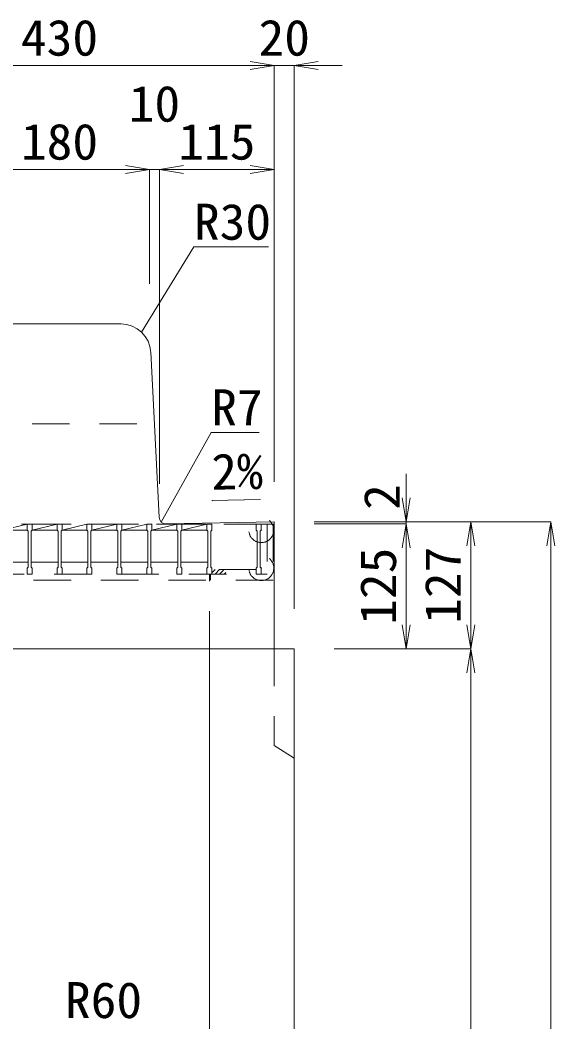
# Model space of a CAD drawing. Units: millimetres at full size; some dimension numbers follow another scale. Extents: x -734 to 58102, y 49499 to 87169.
# Drawn here: x 16270 to 16805, y 60457 to 61459 of the extents above; entities that cross this region are included whole.
import ezdxf
from ezdxf.enums import TextEntityAlignment as Align

# ---------------------------------------------------------------- set-up
doc = ezdxf.new("R2010")
doc.units = ezdxf.units.MM
doc.header["$LTSCALE"] = 50
doc.header["$PDMODE"] = 32
doc.header["$PDSIZE"] = 25
doc.linetypes.add('USER1', pattern=[1.35, 0.75, -0.6])
for name, color, linetype, lineweight in [('寸法線', 7, 'Continuous', 13), ('引出線', 4, 'Continuous', 13), ('本体', 2, 'Continuous', 20), ('ｸﾞﾚｰﾁﾝｸﾞ', 7, 'USER1', 9)]:
    doc.layers.add(name, color=color, linetype=linetype, lineweight=lineweight)
doc.styles.add('ＭＳ 明朝', font='')
doc.styles.get('ＭＳ 明朝').set_extended_font_data('MS Mincho')

# ---------------------------------------------------------------- blocks, each defined once
blk = doc.blocks.new('open_arrow')
at = {"color": 0, "linetype": 'Continuous', "lineweight": -2}
blk.add_lwpolyline([(7.5, 1.25), (0, 0), (7.5, -1.25)], dxfattribs=at)

msp = doc.modelspace()

# ---------------------------------------------------------------- hatches: boundary and pattern name
at = {"layer": 'ｸﾞﾚｰﾁﾝｸﾞ'}
h = msp.add_hatch(dxfattribs=at)
h.set_pattern_fill('USER', color=256, style=0, pattern_type=2)
h.set_pattern_definition([(45, (15595.99, 60587.83), (-2.24506, 2.24506), [37.5, -30])])
h.paths.add_polyline_path([(16506.5, 60909.32), (16506.5, 60904.82), (16487.5, 60904.82), (16462, 60904.82), (16462, 60909.32), (16487.5, 60909.32)])

# ---------------------------------------------------------------- linework, layer by layer
at = {"layer": '寸法線'}
for p, q in [((16094.5, 61413.56), (16524.5, 61413.56)), ((16476.5, 61413.56), (16592.5, 61413.56)), ((16524.5, 60997.14), (16524.5, 61413.56)), ((16524.5, 60997.14), (16524.5, 61413.56)), ((16544.5, 60870.14), (16544.5, 61413.56)), ((16219.5, 61309.51), (16399.5, 61309.51)), ((16351.5, 61309.51), (16457.5, 61309.51)), ((16399.5, 61195.14), (16399.5, 61309.51)), ((16399.5, 61195.14), (16399.5, 61309.51)), ((16409.5, 60995.14), (16409.5, 61309.51)), ((16409.5, 61309.51), (16524.5, 61309.51)), ((16409.5, 60995.14), (16409.5, 61309.51)), ((16524.5, 60997.14), (16524.5, 61309.51)), ((16656.43, 61005.12), (16656.43, 60907.12)), ((16564.52, 60957.12), (16801.49, 60957.12)), ((16564.52, 60957.12), (16656.43, 60957.12)), ((16564.52, 60957.12), (16721.23, 60957.12)), ((16721.23, 60957.12), (16721.23, 60830.12)), ((16801.49, 60957.12), (16801.49, 59380.12)), ((16564.52, 60955.12), (16656.43, 60955.12)), ((16564.52, 60955.12), (16656.43, 60955.12)), ((16656.43, 60955.12), (16656.43, 60830.12)), ((16584.52, 60830.12), (16721.23, 60830.12)), ((16584.52, 60830.12), (16656.43, 60830.12)), ((16584.52, 60830.12), (16721.23, 60830.12)), ((16721.23, 60830.12), (16721.23, 59380.12))]:
    msp.add_line(p, q, dxfattribs=at)
at = {"layer": '引出線'}
for points in [[(16391.64, 61146.85), (16444.1, 61232.19), (16518.77, 61232.19)], [(16411.39, 60956.83), (16461.42, 61046.44), (16509.35, 61046.44)], [(16462.15, 60978.3), (16510.86, 60979.27), (16462.12, 60978.3)]]:
    msp.add_lwpolyline(points, dxfattribs=at)
at = {"layer": '本体'}
for p, q in [((16247.85, 61155.12), (16371.15, 61155.12)), ((16409.18, 60961.6), (16400.92, 61126.76)), ((16524.5, 60957.12), (16416.31, 60954.95)), ((16524.5, 60957.12), (16524.5, 60830.12)), ((16544.5, 60830.12), (16074.5, 60830.12)), ((16459.5, 60400.64), (16459.5, 60830.12)), ((16544.5, 59380.12), (16544.5, 60830.12))]:
    msp.add_line(p, q, dxfattribs=at)
at = {"layer": '本体', "linetype": 'USER1', "lineweight": 9}
for p, q in [((16214.5, 61055.12), (16404.5, 61055.12)), ((16459.5, 60830.12), (16459.5, 60905.12)), ((16524.51, 60830.12), (16524.51, 60733.11)), ((16544.51, 60720.61), (16524.51, 60733.11))]:
    msp.add_line(p, q, dxfattribs=at)
at = {"layer": '本体'}
for centre, radius, start, end in [((16370.96, 61125.12), 30, 2.8624, 90), ((16416.17, 60961.95), 7, 182.86258, 271.1457)]:
    msp.add_arc(centre, radius, start, end, dxfattribs=at)
at = {"layer": 'ｸﾞﾚｰﾁﾝｸﾞ'}
for p, q in [((16523.5, 60954.82), (16095.5, 60954.82)), ((16511.5, 60954.82), (16107.5, 60954.82)), ((16252, 60948.82), (16277, 60954.82)), ((16252, 60948.82), (16277, 60948.82)), ((16277, 60954.82), (16282, 60954.82)), ((16277, 60954.82), (16277, 60948.82)), ((16277, 60954.82), (16282, 60954.82)), ((16277, 60954.82), (16277, 60948.82)), ((16277, 60954.82), (16282, 60954.82)), ((16277, 60954.82), (16277, 60948.82)), ((16277, 60948.82), (16278, 60947.82)), ((16277, 60948.82), (16278, 60947.82)), ((16277, 60948.82), (16278, 60947.82)), ((16278, 60947.82), (16278, 60911.82)), ((16278, 60947.82), (16278, 60911.82)), ((16278, 60947.82), (16278, 60911.82)), ((16282, 60948.82), (16281, 60947.82)), ((16282, 60948.82), (16281, 60947.82)), ((16282, 60948.82), (16281, 60947.82)), ((16281, 60947.82), (16281, 60911.82)), ((16281, 60947.82), (16281, 60911.82)), ((16281, 60947.82), (16281, 60911.82)), ((16282, 60948.82), (16307, 60954.82)), ((16282, 60954.82), (16282, 60948.82)), ((16282, 60954.82), (16282, 60948.82)), ((16282, 60954.82), (16282, 60948.82)), ((16282, 60948.82), (16307, 60948.82)), ((16307, 60954.82), (16312, 60954.82)), ((16307, 60954.82), (16307, 60948.82)), ((16307, 60954.82), (16312, 60954.82)), ((16307, 60954.82), (16307, 60948.82)), ((16307, 60954.82), (16312, 60954.82)), ((16307, 60954.82), (16307, 60948.82)), ((16307, 60948.82), (16308, 60947.82)), ((16307, 60948.82), (16308, 60947.82)), ((16307, 60948.82), (16308, 60947.82)), ((16308, 60947.82), (16308, 60911.82)), ((16308, 60947.82), (16308, 60911.82)), ((16308, 60947.82), (16308, 60911.82)), ((16312, 60948.82), (16311, 60947.82)), ((16312, 60948.82), (16311, 60947.82)), ((16312, 60948.82), (16311, 60947.82)), ((16311, 60947.82), (16311, 60911.82)), ((16311, 60947.82), (16311, 60911.82)), ((16311, 60947.82), (16311, 60911.82)), ((16312, 60948.82), (16337, 60954.82)), ((16312, 60954.82), (16312, 60948.82)), ((16312, 60954.82), (16312, 60948.82)), ((16312, 60954.82), (16312, 60948.82)), ((16312, 60948.82), (16337, 60948.82)), ((16337, 60954.82), (16342, 60954.82)), ((16337, 60954.82), (16342, 60954.82)), ((16337, 60954.82), (16342, 60954.82)), ((16337, 60954.82), (16337, 60948.82)), ((16337, 60954.82), (16337, 60948.82)), ((16337, 60954.82), (16337, 60948.82)), ((16337, 60948.82), (16338, 60947.82)), ((16337, 60948.82), (16338, 60947.82)), ((16337, 60948.82), (16338, 60947.82)), ((16338, 60947.82), (16338, 60911.82)), ((16338, 60947.82), (16338, 60911.82)), ((16338, 60947.82), (16338, 60911.82)), ((16342, 60948.82), (16341, 60947.82)), ((16342, 60948.82), (16341, 60947.82)), ((16342, 60948.82), (16341, 60947.82)), ((16341, 60947.82), (16341, 60911.82)), ((16341, 60947.82), (16341, 60911.82)), ((16341, 60947.82), (16341, 60911.82)), ((16342, 60954.82), (16342, 60948.82)), ((16342, 60954.82), (16342, 60948.82)), ((16342, 60954.82), (16342, 60948.82)), ((16342, 60948.82), (16367, 60954.82)), ((16342, 60948.82), (16367, 60948.82)), ((16367, 60954.82), (16372, 60954.82)), ((16367, 60954.82), (16372, 60954.82)), ((16367, 60954.82), (16372, 60954.82)), ((16367, 60954.82), (16367, 60948.82)), ((16367, 60954.82), (16367, 60948.82)), ((16367, 60954.82), (16367, 60948.82)), ((16367, 60948.82), (16368, 60947.82)), ((16367, 60948.82), (16368, 60947.82)), ((16367, 60948.82), (16368, 60947.82)), ((16368, 60947.82), (16368, 60911.82)), ((16368, 60947.82), (16368, 60911.82)), ((16368, 60947.82), (16368, 60911.82)), ((16372, 60948.82), (16371, 60947.82)), ((16372, 60948.82), (16371, 60947.82)), ((16372, 60948.82), (16371, 60947.82)), ((16371, 60947.82), (16371, 60911.82)), ((16371, 60947.82), (16371, 60911.82)), ((16371, 60947.82), (16371, 60911.82)), ((16372, 60954.82), (16372, 60948.82)), ((16372, 60954.82), (16372, 60948.82)), ((16372, 60954.82), (16372, 60948.82)), ((16372, 60948.82), (16397, 60954.82)), ((16372, 60948.82), (16397, 60948.82)), ((16397, 60954.82), (16402, 60954.82)), ((16397, 60954.82), (16402, 60954.82)), ((16397, 60954.82), (16402, 60954.82)), ((16397, 60954.82), (16397, 60948.82)), ((16397, 60954.82), (16397, 60948.82)), ((16397, 60954.82), (16397, 60948.82)), ((16397, 60948.82), (16398, 60947.82)), ((16397, 60948.82), (16398, 60947.82)), ((16397, 60948.82), (16398, 60947.82)), ((16398, 60947.82), (16398, 60911.82)), ((16398, 60947.82), (16398, 60911.82)), ((16398, 60947.82), (16398, 60911.82)), ((16402, 60948.82), (16401, 60947.82)), ((16402, 60948.82), (16401, 60947.82)), ((16402, 60948.82), (16401, 60947.82)), ((16401, 60947.82), (16401, 60911.82)), ((16401, 60947.82), (16401, 60911.82)), ((16401, 60947.82), (16401, 60911.82)), ((16402, 60954.82), (16402, 60948.82)), ((16402, 60954.82), (16402, 60948.82)), ((16402, 60954.82), (16402, 60948.82)), ((16402, 60948.82), (16427, 60954.82)), ((16402, 60948.82), (16427, 60948.82)), ((16427, 60954.82), (16432, 60954.82)), ((16427, 60954.82), (16432, 60954.82)), ((16427, 60954.82), (16432, 60954.82)), ((16427, 60954.82), (16427, 60948.82)), ((16427, 60954.82), (16427, 60948.82)), ((16427, 60954.82), (16427, 60948.82)), ((16427, 60948.82), (16428, 60947.82)), ((16427, 60948.82), (16428, 60947.82)), ((16427, 60948.82), (16428, 60947.82)), ((16428, 60947.82), (16428, 60911.82)), ((16428, 60947.82), (16428, 60911.82)), ((16428, 60947.82), (16428, 60911.82)), ((16432, 60948.82), (16431, 60947.82)), ((16432, 60948.82), (16431, 60947.82)), ((16432, 60948.82), (16431, 60947.82)), ((16431, 60947.82), (16431, 60911.82)), ((16431, 60947.82), (16431, 60911.82)), ((16431, 60947.82), (16431, 60911.82)), ((16432, 60954.82), (16432, 60948.82)), ((16432, 60954.82), (16432, 60948.82)), ((16432, 60954.82), (16432, 60948.82)), ((16432, 60948.82), (16457, 60954.82)), ((16432, 60948.82), (16457, 60948.82)), ((16457, 60954.82), (16462, 60954.82)), ((16457, 60954.82), (16462, 60954.82)), ((16457, 60954.82), (16462, 60954.82)), ((16457, 60954.82), (16457, 60948.82)), ((16457, 60954.82), (16457, 60948.82)), ((16457, 60954.82), (16457, 60948.82)), ((16457, 60948.82), (16458, 60947.82)), ((16457, 60948.82), (16458, 60947.82)), ((16457, 60948.82), (16458, 60947.82)), ((16458, 60947.82), (16458, 60911.82)), ((16458, 60947.82), (16458, 60911.82)), ((16458, 60947.82), (16458, 60911.82)), ((16462, 60948.82), (16461, 60947.82)), ((16462, 60948.82), (16461, 60947.82)), ((16462, 60948.82), (16461, 60947.82)), ((16461, 60947.82), (16461, 60911.82)), ((16461, 60947.82), (16461, 60911.82)), ((16461, 60947.82), (16461, 60911.82)), ((16462, 60954.82), (16462, 60948.82)), ((16462, 60954.82), (16462, 60948.82)), ((16462, 60954.82), (16462, 60948.82)), ((16487, 60954.82), (16492, 60954.82)), ((16487, 60954.82), (16492, 60954.82)), ((16487, 60954.82), (16492, 60954.82)), ((16506.5, 60954.82), (16511.5, 60954.82)), ((16506.5, 60954.82), (16506.5, 60948.82)), ((16506.5, 60954.82), (16511.5, 60954.82)), ((16506.5, 60954.82), (16506.5, 60948.82)), ((16506.5, 60954.82), (16511.5, 60954.82)), ((16506.5, 60954.82), (16506.5, 60948.82)), ((16506.5, 60948.82), (16507.5, 60947.82)), ((16506.5, 60948.82), (16507.5, 60947.82)), ((16506.5, 60948.82), (16507.5, 60947.82)), ((16507.5, 60947.82), (16507.5, 60911.82)), ((16507.5, 60947.82), (16507.5, 60911.82)), ((16507.5, 60947.82), (16507.5, 60911.82)), ((16511.5, 60948.82), (16510.5, 60947.82)), ((16511.5, 60948.82), (16510.5, 60947.82)), ((16511.5, 60948.82), (16510.5, 60947.82)), ((16510.5, 60947.82), (16510.5, 60911.82)), ((16510.5, 60947.82), (16510.5, 60911.82)), ((16510.5, 60947.82), (16510.5, 60911.82)), ((16511.5, 60948.82), (16511.5, 60954.82)), ((16511.5, 60954.82), (16511.5, 60948.82)), ((16511.5, 60954.82), (16511.5, 60948.82)), ((16511.5, 60954.82), (16511.5, 60948.82)), ((16511.5, 60954.82), (16511.5, 60948.82)), ((16511.5, 60954.82), (16511.5, 60948.82)), ((16511.5, 60954.82), (16511.5, 60948.82)), ((16517.5, 60954.82), (16517.5, 60904.82)), ((16523.5, 60954.82), (16523.5, 60898.82)), ((16251, 60916.82), (16278, 60916.82)), ((16277, 60910.82), (16278, 60911.82)), ((16277, 60910.82), (16278, 60911.82)), ((16277, 60910.82), (16278, 60911.82)), ((16277, 60904.82), (16277, 60910.82)), ((16277, 60904.82), (16277, 60910.82)), ((16277, 60904.82), (16277, 60910.82)), ((16281, 60916.82), (16308, 60916.82)), ((16282, 60910.82), (16281, 60911.82)), ((16282, 60910.82), (16281, 60911.82)), ((16282, 60910.82), (16281, 60911.82)), ((16282, 60904.82), (16282, 60910.82)), ((16282, 60904.82), (16282, 60910.82)), ((16282, 60904.82), (16282, 60910.82)), ((16307, 60910.82), (16308, 60911.82)), ((16307, 60910.82), (16308, 60911.82)), ((16307, 60910.82), (16308, 60911.82)), ((16307, 60904.82), (16307, 60910.82)), ((16307, 60904.82), (16307, 60910.82)), ((16307, 60904.82), (16307, 60910.82)), ((16311, 60916.82), (16338, 60916.82)), ((16312, 60910.82), (16311, 60911.82)), ((16312, 60910.82), (16311, 60911.82)), ((16312, 60910.82), (16311, 60911.82)), ((16312, 60904.82), (16312, 60910.82)), ((16312, 60904.82), (16312, 60910.82)), ((16312, 60904.82), (16312, 60910.82)), ((16337, 60910.82), (16338, 60911.82)), ((16337, 60910.82), (16338, 60911.82)), ((16337, 60910.82), (16338, 60911.82)), ((16337, 60904.82), (16337, 60910.82)), ((16337, 60904.82), (16337, 60910.82)), ((16337, 60904.82), (16337, 60910.82)), ((16341, 60916.82), (16368, 60916.82)), ((16342, 60910.82), (16341, 60911.82)), ((16342, 60910.82), (16341, 60911.82)), ((16342, 60910.82), (16341, 60911.82)), ((16342, 60904.82), (16342, 60910.82)), ((16342, 60904.82), (16342, 60910.82)), ((16342, 60904.82), (16342, 60910.82)), ((16367, 60910.82), (16368, 60911.82)), ((16367, 60910.82), (16368, 60911.82)), ((16367, 60910.82), (16368, 60911.82)), ((16367, 60904.82), (16367, 60910.82)), ((16367, 60904.82), (16367, 60910.82)), ((16367, 60904.82), (16367, 60910.82)), ((16371, 60916.82), (16398, 60916.82)), ((16372, 60910.82), (16371, 60911.82)), ((16372, 60910.82), (16371, 60911.82)), ((16372, 60910.82), (16371, 60911.82)), ((16372, 60904.82), (16372, 60910.82)), ((16372, 60904.82), (16372, 60910.82)), ((16372, 60904.82), (16372, 60910.82)), ((16397, 60910.82), (16398, 60911.82)), ((16397, 60910.82), (16398, 60911.82)), ((16397, 60910.82), (16398, 60911.82)), ((16397, 60904.82), (16397, 60910.82)), ((16397, 60904.82), (16397, 60910.82)), ((16397, 60904.82), (16397, 60910.82)), ((16401, 60916.82), (16428, 60916.82)), ((16402, 60910.82), (16401, 60911.82)), ((16402, 60910.82), (16401, 60911.82)), ((16402, 60910.82), (16401, 60911.82)), ((16402, 60904.82), (16402, 60910.82)), ((16402, 60904.82), (16402, 60910.82)), ((16402, 60904.82), (16402, 60910.82)), ((16427, 60910.82), (16428, 60911.82)), ((16427, 60910.82), (16428, 60911.82)), ((16427, 60910.82), (16428, 60911.82)), ((16427, 60904.82), (16427, 60910.82)), ((16427, 60904.82), (16427, 60910.82)), ((16427, 60904.82), (16427, 60910.82)), ((16431, 60916.82), (16458, 60916.82)), ((16432, 60910.82), (16431, 60911.82)), ((16432, 60910.82), (16431, 60911.82)), ((16432, 60910.82), (16431, 60911.82)), ((16432, 60904.82), (16432, 60910.82)), ((16432, 60904.82), (16432, 60910.82)), ((16432, 60904.82), (16432, 60910.82)), ((16457, 60910.82), (16458, 60911.82)), ((16457, 60910.82), (16458, 60911.82)), ((16457, 60910.82), (16458, 60911.82)), ((16457, 60904.82), (16457, 60910.82)), ((16457, 60904.82), (16457, 60910.82)), ((16457, 60904.82), (16457, 60910.82)), ((16462, 60910.82), (16461, 60911.82)), ((16462, 60910.82), (16461, 60911.82)), ((16462, 60910.82), (16461, 60911.82)), ((16462, 60904.82), (16462, 60910.82)), ((16462, 60904.82), (16462, 60910.82)), ((16462, 60904.82), (16462, 60910.82)), ((16506.5, 60909.32), (16462, 60909.32)), ((16506.5, 60910.82), (16507.5, 60911.82)), ((16506.5, 60910.82), (16507.5, 60911.82)), ((16506.5, 60910.82), (16507.5, 60911.82)), ((16506.5, 60904.82), (16506.5, 60910.82)), ((16506.5, 60904.82), (16506.5, 60910.82)), ((16506.5, 60904.82), (16506.5, 60910.82)), ((16511.5, 60910.82), (16510.5, 60911.82)), ((16511.5, 60910.82), (16510.5, 60911.82)), ((16511.5, 60910.82), (16510.5, 60911.82)), ((16511.5, 60904.82), (16511.5, 60910.82)), ((16511.5, 60904.82), (16511.5, 60910.82)), ((16511.5, 60904.82), (16511.5, 60910.82)), ((16511.5, 60904.82), (16511.5, 60910.82)), ((16511.5, 60904.82), (16511.5, 60910.82)), ((16511.5, 60904.82), (16511.5, 60910.82)), ((16523.5, 60898.82), (16095.5, 60898.82)), ((16101.5, 60904.82), (16517.5, 60904.82)), ((16277, 60904.82), (16282, 60904.82)), ((16277, 60904.82), (16282, 60904.82)), ((16277, 60904.82), (16282, 60904.82)), ((16307, 60904.82), (16312, 60904.82)), ((16307, 60904.82), (16312, 60904.82)), ((16307, 60904.82), (16312, 60904.82)), ((16337, 60904.82), (16342, 60904.82)), ((16337, 60904.82), (16342, 60904.82)), ((16337, 60904.82), (16342, 60904.82)), ((16367, 60904.82), (16372, 60904.82)), ((16367, 60904.82), (16372, 60904.82)), ((16367, 60904.82), (16372, 60904.82)), ((16397, 60904.82), (16402, 60904.82)), ((16397, 60904.82), (16402, 60904.82)), ((16397, 60904.82), (16402, 60904.82)), ((16427, 60904.82), (16432, 60904.82)), ((16427, 60904.82), (16432, 60904.82)), ((16427, 60904.82), (16432, 60904.82)), ((16457, 60904.82), (16462, 60904.82)), ((16457, 60904.82), (16462, 60904.82)), ((16457, 60904.82), (16462, 60904.82)), ((16460.5, 60904.82), (16460.5, 60898.82)), ((16506.5, 60904.82), (16511.5, 60904.82)), ((16506.5, 60904.82), (16511.5, 60904.82)), ((16506.5, 60904.82), (16511.5, 60904.82))]:
    msp.add_line(p, q, dxfattribs=at)
for p in [(16511.5, 60948.82), (16511.5, 60910.82)]:
    msp.add_point(p, dxfattribs=at)

# ---------------------------------------------------------------- block references
at = {"layer": '寸法線', "xscale": 3.2, "yscale": 3.2}
for p, rotation in [((16524.5, 61413.56), 180), ((16524.5, 61413.56), 180), ((16399.5, 61309.51), 180), ((16399.5, 61309.51), 180), ((16524.5, 61309.51), 180), ((16656.43, 60957.12), 90), ((16721.23, 60957.12), 270), ((16801.49, 60957.12), 270), ((16656.43, 60955.12), 270), ((16656.43, 60955.12), 270), ((16656.43, 60830.12), 90), ((16721.23, 60830.12), 90), ((16721.23, 60830.12), 270)]:
    msp.add_blockref('open_arrow', p, dxfattribs=dict(at, rotation=rotation))
for p in [(16544.5, 61413.56), (16409.5, 61309.51), (16409.5, 61309.51)]:
    msp.add_blockref('open_arrow', p, dxfattribs=at)
at = {"layer": '引出線', "xscale": 0.0533, "yscale": 0.0533}
for p, rotation in [((16391.64, 61146.85), 58.4), ((16462.15, 60978.3), 1.1), ((16411.39, 60956.83), 60.8)]:
    msp.add_blockref('open_arrow', p, dxfattribs=dict(at, rotation=rotation))

# ---------------------------------------------------------------- texts
at = {"layer": '寸法線', "style": 'ＭＳ 明朝', "width": 1.05}
for s, p in [('430', (16309.5, 61441.58)), ('20', (16534.5, 61441.58)), ('10', (16404.5, 61375.51)), ('180', (16309.5, 61337.53)), ('115', (16467, 61337.53))]:
    msp.add_text(s, height=36.03, dxfattribs=at).set_placement(p, align=Align.MIDDLE_CENTER)
for s, p in [('2', (16632.15, 60981.9)), ('125', (16628.41, 60892.62)), ('127', (16693.21, 60893.62))]:
    msp.add_text(s, height=36.03, rotation=90, dxfattribs=at).set_placement(p, align=Align.MIDDLE_CENTER)
at = {"layer": '引出線', "style": 'ＭＳ 明朝', "width": 1.05}
for s, p in [('R30', (16444.1, 61275.39)), ('R7', (16461.42, 61089.64))]:
    msp.add_text(s, height=36.03, dxfattribs=at).set_placement(p, align=Align.TOP_LEFT)
msp.add_text('2%', height=36.03, rotation=1.146, dxfattribs=at).set_placement((16461.18, 61025.19), align=Align.TOP_LEFT)
msp.add_text('R60', height=36.03, dxfattribs=at).set_placement((16392.16, 60496.53), align=Align.TOP_RIGHT)

doc.saveas('drawing.dxf')
